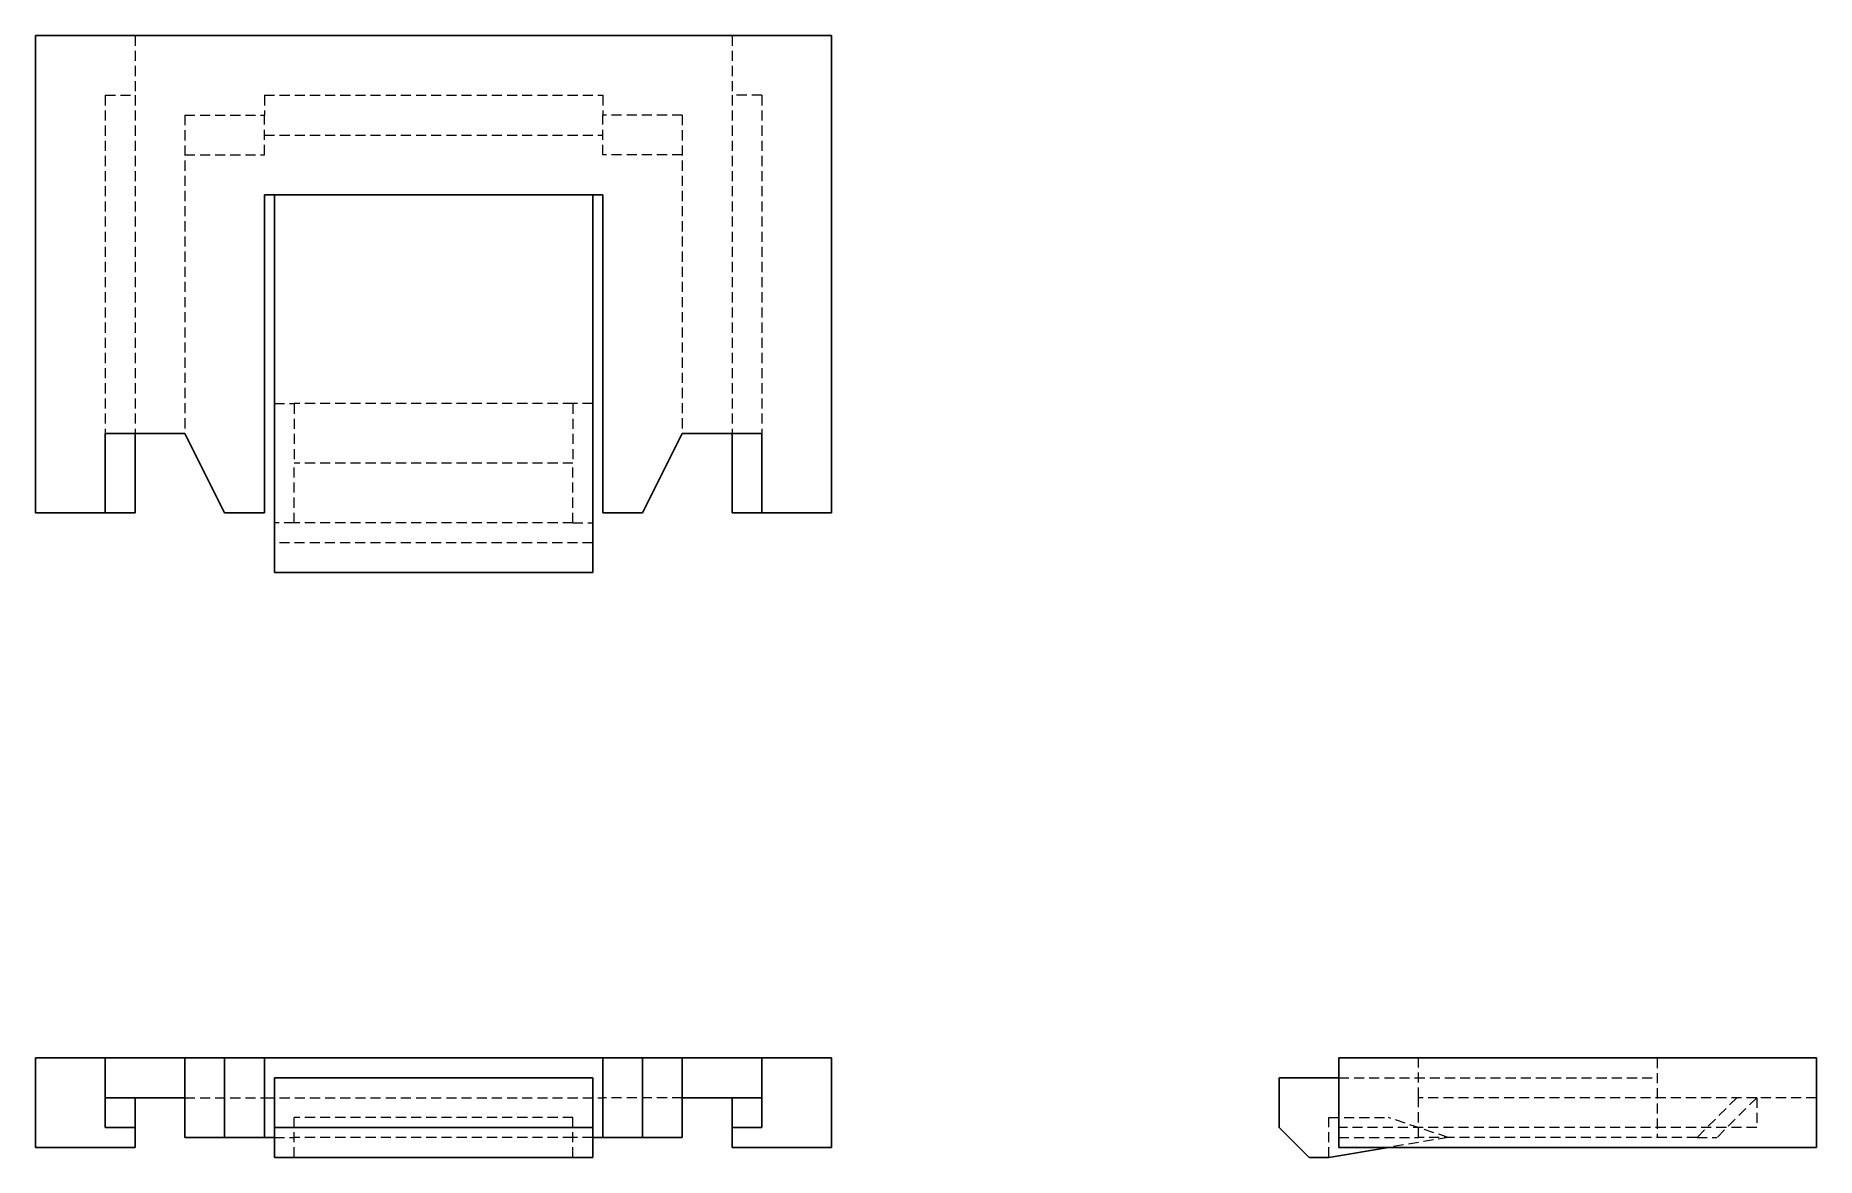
# Model space of a CAD drawing. Header units: millimetres. Extents: x 33 to 257, y 51 to 192.
import ezdxf

# ---------------------------------------------------------------- set-up
doc = ezdxf.new("R2010")
doc.units = ezdxf.units.MM
doc.linetypes.add('HIDDEN', pattern=[1.905, 1.27, -0.635])

msp = doc.modelspace()

# ---------------------------------------------------------------- linework, layer by layer
at = {"color": 7, "linetype": 'Continuous', "lineweight": 25}
for p, q in [((33, 131.75), (33, 191.75)), ((133, 191.75), (33, 191.75)), ((133, 131.75), (133, 191.75)), ((61.75, 171.75), (61.75, 131.75)), ((61.75, 171.75), (104.25, 171.75)), ((63, 124.25), (63, 171.75)), ((103, 124.25), (103, 171.75)), ((104.25, 171.75), (104.25, 131.75)), ((51.75, 141.75), (41.75, 141.75)), ((41.75, 131.75), (41.75, 141.75)), ((45.5, 141.75), (45.5, 131.75)), ((56.75, 131.75), (51.75, 141.75)), ((109.25, 131.75), (114.25, 141.75)), ((114.25, 141.75), (124.25, 141.75)), ((120.5, 141.75), (120.5, 131.75)), ((124.25, 131.75), (124.25, 141.75)), ((41.75, 131.75), (33, 131.75)), ((45.5, 131.75), (41.75, 131.75)), ((61.75, 131.75), (56.75, 131.75)), ((104.25, 131.75), (109.25, 131.75)), ((120.5, 131.75), (124.25, 131.75)), ((124.25, 131.75), (133, 131.75)), ((103, 124.25), (63, 124.25)), ((33, 52), (33, 63.25)), ((41.75, 63.25), (33, 63.25)), ((41.75, 63.25), (41.75, 54.5)), ((51.75, 63.25), (41.75, 63.25)), ((51.75, 58.25), (51.75, 63.25)), ((56.75, 63.25), (51.75, 63.25)), ((56.75, 63.25), (56.75, 53.25)), ((61.75, 63.25), (56.75, 63.25)), ((61.75, 63.25), (61.75, 53.25)), ((61.75, 63.25), (104.25, 63.25)), ((104.25, 63.25), (109.25, 63.25)), ((104.25, 63.25), (104.25, 53.25)), ((109.25, 63.25), (109.25, 53.25)), ((109.25, 63.25), (114.25, 63.25)), ((114.25, 58.25), (114.25, 63.25)), ((114.25, 63.25), (124.25, 63.25)), ((124.25, 63.25), (133, 63.25)), ((124.25, 63.25), (124.25, 54.5)), ((133, 52), (133, 63.25)), ((196.75, 63.25), (256.75, 63.25)), ((196.75, 52), (196.75, 63.25)), ((256.75, 52), (256.75, 63.25)), ((63, 54.5), (63, 60.75)), ((103, 60.75), (63, 60.75)), ((103, 54.5), (103, 60.75)), ((189.25, 54.5), (189.25, 60.75)), ((189.25, 60.75), (196.75, 60.75)), ((41.75, 58.25), (51.75, 58.25)), ((45.5, 54.5), (45.5, 58.25)), ((51.75, 53.25), (51.75, 58.25)), ((114.25, 53.25), (114.25, 58.25)), ((124.25, 58.25), (114.25, 58.25)), ((120.5, 54.5), (120.5, 58.25)), ((45.5, 54.5), (41.75, 54.5)), ((45.5, 52), (45.5, 54.5)), ((63, 50.75), (63, 54.5)), ((63, 54.5), (103, 54.5)), ((103, 50.75), (103, 54.5)), ((120.5, 54.5), (124.25, 54.5)), ((120.5, 52), (120.5, 54.5)), ((193, 50.75), (189.25, 54.5)), ((33, 52), (45.5, 52)), ((56.75, 53.25), (51.75, 53.25)), ((56.75, 53.25), (61.75, 53.25)), ((61.75, 53.25), (63, 53.25)), ((104.25, 53.25), (103, 53.25)), ((109.25, 53.25), (104.25, 53.25)), ((109.25, 53.25), (114.25, 53.25)), ((133, 52), (120.5, 52)), ((203, 52), (195.5, 50.75)), ((196.75, 52), (256.75, 52)), ((103, 50.75), (63, 50.75)), ((193, 50.75), (195.5, 50.75))]:
    msp.add_line(p, q, dxfattribs=at)
at = {"color": 7, "linetype": 'HIDDEN', "lineweight": 18}
for p, q in [((45.5, 191.75), (45.5, 184.25)), ((120.5, 191.75), (120.5, 184.25)), ((41.75, 184.25), (41.75, 141.75)), ((41.75, 184.25), (45.5, 184.25)), ((45.5, 184.25), (45.5, 141.75)), ((61.75, 184.25), (104.25, 184.25)), ((61.75, 184.25), (61.75, 181.75)), ((104.25, 184.25), (104.25, 181.75)), ((124.25, 184.25), (120.5, 184.25)), ((120.5, 184.25), (120.5, 141.75)), ((124.25, 184.25), (124.25, 141.75)), ((51.75, 181.75), (61.75, 181.75)), ((51.75, 181.75), (51.75, 141.75)), ((61.75, 176.75), (61.75, 181.75)), ((104.25, 176.75), (104.25, 181.75)), ((114.25, 181.75), (104.25, 181.75)), ((114.25, 181.75), (114.25, 141.75)), ((61.75, 179.25), (104.25, 179.25)), ((51.75, 176.75), (61.75, 176.75)), ((114.25, 176.75), (104.25, 176.75)), ((63, 145.5), (65.5, 145.5)), ((65.5, 145.5), (65.5, 138)), ((100.5, 145.5), (65.5, 145.5)), ((100.5, 145.5), (100.5, 138)), ((103, 145.5), (100.5, 145.5)), ((65.5, 130.5), (65.5, 138)), ((100.5, 138), (65.5, 138)), ((100.5, 130.5), (100.5, 138)), ((65.5, 130.5), (63, 130.5)), ((100.5, 130.5), (65.5, 130.5)), ((100.5, 130.5), (103, 130.5)), ((103, 128), (63, 128)), ((206.75, 58.25), (206.75, 63.25)), ((236.75, 63.25), (236.75, 53.25)), ((196.75, 60.75), (236.75, 60.75)), ((51.75, 58.25), (61.75, 58.25)), ((61.75, 58.25), (104.25, 58.25)), ((114.25, 58.25), (104.25, 58.25)), ((249.25, 58.25), (206.75, 58.25)), ((206.75, 53.25), (206.75, 58.25)), ((246.75, 58.25), (241.75, 53.25)), ((249.25, 58.25), (244.25, 53.25)), ((249.25, 58.25), (249.25, 54.5)), ((256.75, 58.25), (249.25, 58.25)), ((65.5, 50.75), (65.5, 55.75)), ((100.5, 55.75), (65.5, 55.75)), ((100.5, 50.75), (100.5, 55.75)), ((195.5, 55.75), (203, 55.75)), ((195.5, 50.75), (195.5, 55.75)), ((249.25, 54.5), (196.75, 54.5)), ((210.5, 53.25), (203, 55.75)), ((63, 53.25), (65.5, 53.25)), ((100.5, 53.25), (65.5, 53.25)), ((103, 53.25), (100.5, 53.25)), ((196.75, 53.25), (206.75, 53.25)), ((210.5, 53.25), (203, 52)), ((241.75, 53.25), (206.75, 53.25)), ((241.75, 53.25), (244.25, 53.25))]:
    msp.add_line(p, q, dxfattribs=at)

doc.saveas('drawing.dxf')
